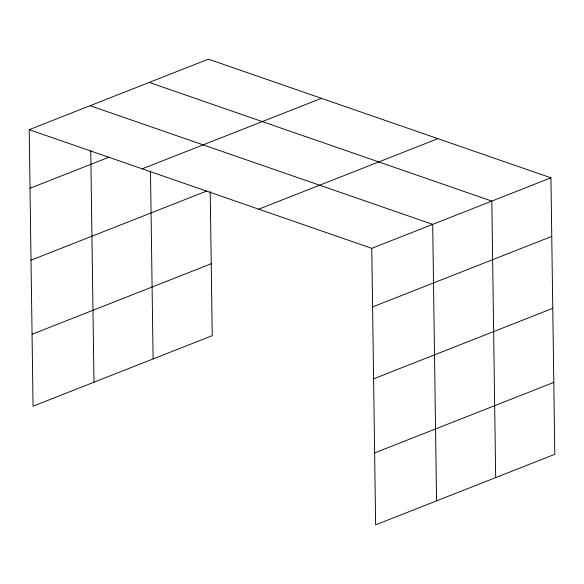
<?xml version="1.0" encoding="UTF-8"?>
<svg xmlns="http://www.w3.org/2000/svg" width="584" height="584" viewBox="0 0 584 584"><rect width="100%" height="100%" fill="white"/><g stroke="black" fill="none" stroke-linecap="round" stroke-linejoin="round"><path stroke-width="0.88" d="M210.211 191.464L212.226 335.669L33.062 406.187L29.2 129.677L208.364 59.159L550.938 177.813L554.8 454.323L375.636 524.841L371.774 248.331L550.938 177.813M30.018 188.267L109.515 156.979M142.248 168.834L321.412 98.316M31.025 260.179L206.809 190.99M258.727 209.181L437.891 138.656M32.054 334.274L211.218 263.749M372.592 306.928L551.756 236.403M373.599 378.841L552.763 308.315M374.629 452.929L553.793 382.411M149.241 82.432L491.816 201.086L495.677 477.595M90.118 105.704L432.693 224.358L436.555 500.868M29.2 129.677L371.774 248.331M150.475 171.061L153.103 358.934M90.746 150.774L93.98 382.206"/></g></svg>
